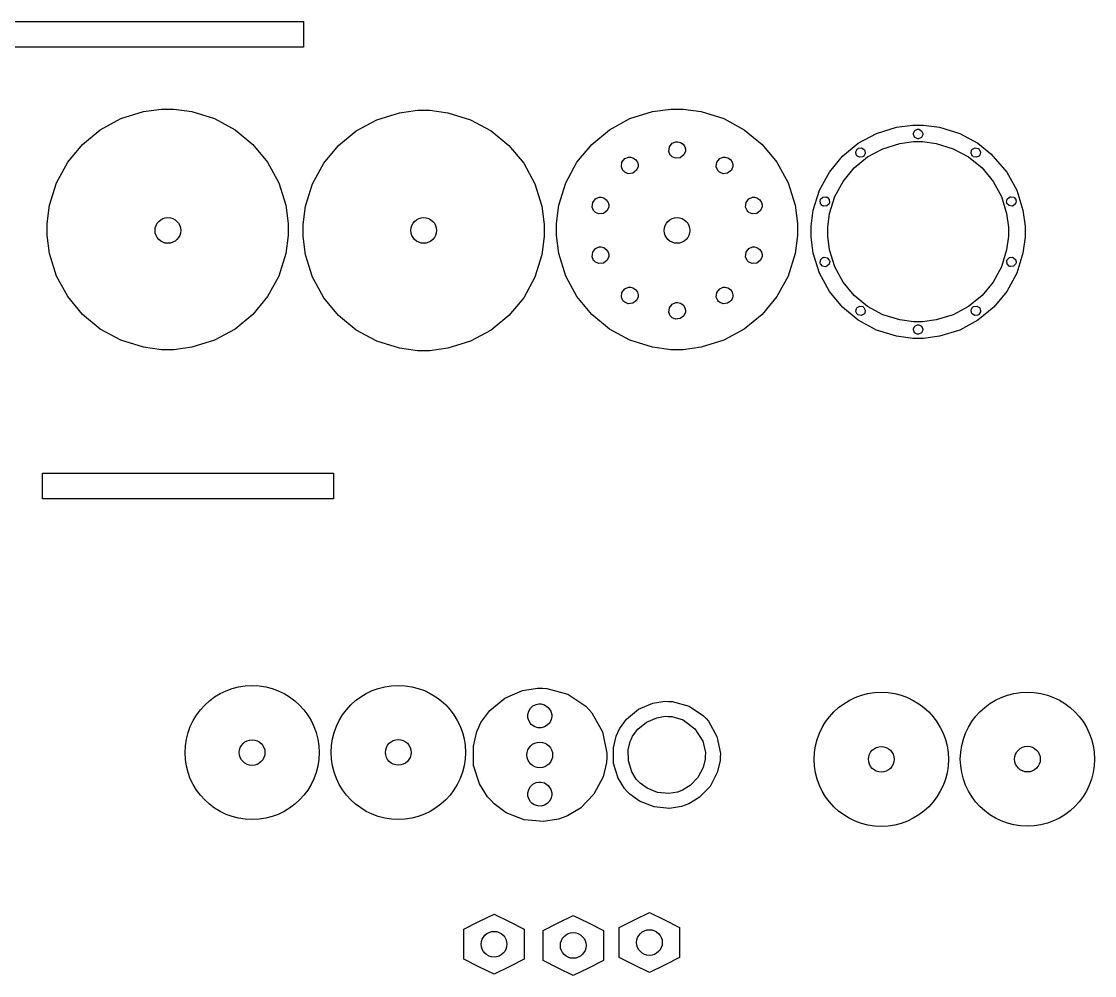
# Model space of a CAD drawing. Extents: x -158 to 1119, y 475 to 1777.
# Drawn here: x 741.7 to 908.8, y 476.9 to 625.6 of the extents above; entities that cross this region are included whole.
import ezdxf

# ---------------------------------------------------------------- set-up
doc = ezdxf.new("R2010")
doc.units = 0
doc.header["$MEASUREMENT"] = 0

msp = doc.modelspace()

# ---------------------------------------------------------------- linework, layer by layer
at = {"linetype": 'Continuous'}
for points in [[(785.62, 625.58), (785.62, 621.58), (785.62, 621.58), (740.3, 621.58), (740.3, 621.58), (740.3, 625.58)], [(790.3, 555.18), (790.3, 551.18), (790.3, 551.18), (744.98, 551.18), (744.98, 551.18), (744.98, 555.18)]]:
    msp.add_lwpolyline(points, close=True, dxfattribs=at)
at = {"color": 0}
for points in [[(765.43, 611.9), (768.27, 611.52), (771.79, 610.43), (774.98, 608.7), (777.76, 606.41), (780.05, 603.64), (781.78, 600.45), (782.88, 596.94), (783.26, 594.11), (783.26, 593.16), (783.26, 592.22), (782.88, 589.39), (781.78, 585.87), (780.05, 582.69), (777.76, 579.91), (774.98, 577.63), (771.79, 575.9), (768.27, 574.81), (765.43, 574.42), (764.48, 574.42), (763.54, 574.42), (760.7, 574.81), (757.18, 575.9), (753.99, 577.63), (751.21, 579.91), (748.92, 582.69), (747.19, 585.87), (746.09, 589.39), (745.71, 592.22), (745.71, 593.16), (745.71, 594.11), (746.09, 596.94), (747.19, 600.45), (748.92, 603.64), (751.21, 606.41), (753.99, 608.7), (757.18, 610.43), (760.7, 611.52), (763.54, 611.9), (764.48, 611.9)], [(805.31, 611.74), (808.14, 611.36), (811.67, 610.27), (814.85, 608.54), (817.63, 606.25), (819.93, 603.48), (821.66, 600.29), (822.75, 596.78), (823.13, 593.94), (823.13, 593), (823.13, 592.06), (822.75, 589.23), (821.66, 585.71), (819.93, 582.53), (817.63, 579.75), (814.85, 577.46), (811.67, 575.74), (808.14, 574.64), (805.31, 574.26), (804.36, 574.26), (803.41, 574.26), (800.58, 574.64), (797.05, 575.74), (793.86, 577.46), (791.09, 579.75), (788.79, 582.53), (787.06, 585.71), (785.97, 589.23), (785.59, 592.06), (785.59, 593), (785.59, 593.94), (785.97, 596.78), (787.06, 600.29), (788.79, 603.48), (791.09, 606.25), (793.86, 608.54), (797.05, 610.27), (800.58, 611.36), (803.41, 611.74), (804.36, 611.74)], [(844.75, 611.9), (847.58, 611.52), (851.11, 610.43), (854.29, 608.7), (857.07, 606.41), (859.37, 603.64), (861.1, 600.45), (862.19, 596.94), (862.57, 594.11), (862.57, 593.16), (862.57, 592.22), (862.19, 589.39), (861.1, 585.87), (859.37, 582.69), (857.07, 579.91), (854.29, 577.63), (851.11, 575.9), (847.58, 574.81), (844.75, 574.42), (843.8, 574.42), (842.85, 574.42), (840.02, 574.81), (836.49, 575.9), (833.3, 577.63), (830.53, 579.91), (828.23, 582.69), (826.5, 585.87), (825.41, 589.39), (825.03, 592.22), (825.03, 593.16), (825.03, 594.11), (825.41, 596.94), (826.5, 600.45), (828.23, 603.64), (830.53, 606.41), (833.3, 608.7), (836.49, 610.43), (840.02, 611.52), (842.85, 611.9), (843.8, 611.9)], [(864.7, 591.97), (864.7, 592.81), (864.7, 593.65), (865.04, 596.16), (866.01, 599.28), (867.55, 602.11), (869.58, 604.57), (872.05, 606.6), (874.88, 608.14), (878.01, 609.1), (880.53, 609.44), (881.37, 609.44), (882.21, 609.44), (884.72, 609.1), (887.85, 608.14), (890.68, 606.6), (892.67, 604.97), (895.18, 602.11), (896.72, 599.28), (897.69, 596.16), (898.03, 593.65), (898.03, 592.81), (898.03, 591.97), (897.69, 589.46), (896.72, 586.34), (895.18, 583.51), (893.15, 581.05), (890.68, 579.02), (887.85, 577.49), (884.72, 576.52), (882.21, 576.18), (881.37, 576.18), (880.53, 576.18), (878.01, 576.52), (874.88, 577.49), (872.05, 579.02), (869.58, 581.05), (867.55, 583.51), (866.01, 586.34), (865.04, 589.46)], [(881.5, 608.79), (881.91, 608.55), (882.11, 608.13), (882.11, 608.02), (882.1, 607.92), (881.87, 607.51), (881.44, 607.31), (881.34, 607.31), (881.23, 607.32), (880.82, 607.55), (880.62, 607.98), (880.63, 608.08), (880.63, 608.18), (880.86, 608.59), (881.29, 608.79), (881.39, 608.79)], [(843.95, 606.84), (844.33, 606.73), (844.75, 606.45), (845.02, 606.04), (845.13, 605.66), (845.13, 605.53), (845.13, 605.35), (844.9, 604.78), (844.32, 604.33), (843.6, 604.25), (843.04, 604.48), (842.91, 604.61), (842.77, 604.74), (842.54, 605.31), (842.62, 606.03), (843.08, 606.6), (843.64, 606.84), (843.83, 606.84)], [(895.44, 593.52), (895.44, 592.81), (895.44, 592.1), (895.15, 589.98), (894.33, 587.35), (893.03, 584.96), (891.32, 582.88), (889.23, 581.17), (886.84, 579.87), (884.2, 579.05), (882.07, 578.77), (881.37, 578.77), (880.66, 578.77), (878.53, 579.05), (875.89, 579.87), (873.5, 581.17), (871.42, 582.88), (869.7, 584.96), (868.4, 587.35), (867.58, 589.98), (867.29, 592.1), (867.29, 592.81), (867.29, 593.52), (867.58, 595.64), (868.4, 598.28), (869.7, 600.66), (871.42, 602.74), (873.5, 604.46), (875.89, 605.75), (878.53, 606.57), (880.66, 606.86), (881.37, 606.86), (882.07, 606.86), (884.2, 606.57), (886.84, 605.75), (889.23, 604.46), (891.32, 602.74), (893.03, 600.66), (894.33, 598.28), (895.15, 595.64)], [(872.06, 605.81), (872.54, 605.87), (872.95, 605.64), (873.01, 605.55), (873.06, 605.47), (873.12, 605), (872.89, 604.58), (872.8, 604.53), (872.72, 604.47), (872.25, 604.42), (871.83, 604.64), (871.78, 604.73), (871.72, 604.81), (871.66, 605.28), (871.89, 605.7), (871.98, 605.75)], [(890.88, 605.66), (891.08, 605.23), (890.99, 604.76), (890.92, 604.68), (890.86, 604.6), (890.43, 604.41), (889.96, 604.5), (889.88, 604.56), (889.8, 604.62), (889.61, 605.05), (889.7, 605.52), (889.76, 605.6), (889.82, 605.68), (890.25, 605.88), (890.72, 605.79), (890.8, 605.72)], [(836.57, 604.44), (836.95, 604.34), (837.37, 604.06), (837.64, 603.65), (837.75, 603.27), (837.75, 603.14), (837.75, 602.95), (837.52, 602.39), (836.94, 601.94), (836.22, 601.85), (835.66, 602.09), (835.53, 602.22), (835.39, 602.35), (835.16, 602.91), (835.24, 603.64), (835.7, 604.21), (836.26, 604.44), (836.45, 604.44)], [(851.33, 604.44), (851.71, 604.34), (852.13, 604.06), (852.41, 603.65), (852.51, 603.27), (852.51, 603.14), (852.51, 602.95), (852.28, 602.39), (851.7, 601.94), (850.98, 601.85), (850.42, 602.09), (850.29, 602.22), (850.15, 602.35), (849.92, 602.91), (850, 603.64), (850.46, 604.21), (851.02, 604.44), (851.21, 604.44)], [(832.01, 598.17), (832.39, 598.07), (832.8, 597.79), (833.08, 597.38), (833.18, 597), (833.18, 596.87), (833.18, 596.69), (832.95, 596.12), (832.38, 595.67), (831.66, 595.59), (831.1, 595.82), (830.96, 595.95), (830.83, 596.09), (830.6, 596.65), (830.68, 597.37), (831.14, 597.94), (831.7, 598.17), (831.88, 598.17)], [(855.89, 598.17), (856.27, 598.07), (856.69, 597.79), (856.97, 597.38), (857.07, 597), (857.07, 596.87), (857.07, 596.69), (856.84, 596.12), (856.27, 595.67), (855.54, 595.59), (854.98, 595.82), (854.85, 595.95), (854.72, 596.09), (854.48, 596.65), (854.57, 597.37), (855.02, 597.94), (855.58, 598.17), (855.77, 598.17)], [(866.11, 597.68), (866.15, 597.77), (866.18, 597.87), (866.53, 598.19), (867, 598.25), (867.1, 598.21), (867.2, 598.18), (867.52, 597.83), (867.57, 597.36), (867.54, 597.26), (867.5, 597.17), (867.15, 596.85), (866.68, 596.79), (866.59, 596.83), (866.49, 596.86), (866.17, 597.21)], [(895.78, 598.26), (896.25, 598.17), (896.57, 597.82), (896.6, 597.72), (896.63, 597.62), (896.53, 597.16), (896.19, 596.84), (896.09, 596.81), (895.99, 596.78), (895.53, 596.88), (895.2, 597.22), (895.18, 597.32), (895.15, 597.42), (895.24, 597.88), (895.59, 598.21), (895.69, 598.23)], [(832.01, 590.43), (832.39, 590.33), (832.8, 590.05), (833.08, 589.63), (833.18, 589.25), (833.18, 589.13), (833.18, 588.94), (832.95, 588.38), (832.38, 587.92), (831.66, 587.84), (831.1, 588.07), (830.96, 588.21), (830.83, 588.34), (830.6, 588.9), (830.68, 589.63), (831.14, 590.2), (831.7, 590.43), (831.88, 590.43)], [(855.89, 590.43), (856.27, 590.33), (856.69, 590.05), (856.97, 589.63), (857.07, 589.25), (857.07, 589.13), (857.07, 588.94), (856.84, 588.38), (856.27, 587.92), (855.54, 587.84), (854.98, 588.07), (854.85, 588.21), (854.72, 588.34), (854.48, 588.9), (854.57, 589.63), (855.02, 590.2), (855.58, 590.43), (855.77, 590.43)], [(866.1, 588), (866.2, 588.46), (866.54, 588.79), (866.64, 588.81), (866.74, 588.84), (867.21, 588.75), (867.53, 588.4), (867.56, 588.3), (867.59, 588.2), (867.49, 587.74), (867.14, 587.42), (867.05, 587.39), (866.95, 587.36), (866.48, 587.46), (866.16, 587.8), (866.13, 587.9)], [(896.14, 588.8), (896.24, 588.76), (896.56, 588.41), (896.62, 587.94), (896.58, 587.85), (896.55, 587.75), (896.2, 587.43), (895.73, 587.37), (895.63, 587.41), (895.54, 587.44), (895.22, 587.79), (895.16, 588.26), (895.19, 588.36), (895.23, 588.45), (895.58, 588.77), (896.05, 588.83)], [(836.57, 584.16), (836.95, 584.06), (837.37, 583.78), (837.64, 583.37), (837.75, 582.99), (837.75, 582.86), (837.75, 582.67), (837.52, 582.11), (836.94, 581.66), (836.22, 581.58), (835.66, 581.81), (835.53, 581.94), (835.39, 582.07), (835.16, 582.63), (835.24, 583.36), (835.7, 583.93), (836.26, 584.16), (836.45, 584.16)], [(851.33, 584.16), (851.71, 584.06), (852.13, 583.78), (852.41, 583.37), (852.51, 582.99), (852.51, 582.86), (852.51, 582.67), (852.28, 582.11), (851.7, 581.66), (850.98, 581.58), (850.42, 581.81), (850.29, 581.94), (850.15, 582.07), (849.92, 582.63), (850, 583.36), (850.46, 583.93), (851.02, 584.16), (851.21, 584.16)], [(843.95, 581.77), (844.33, 581.67), (844.75, 581.39), (845.02, 580.97), (845.13, 580.59), (845.13, 580.47), (845.13, 580.28), (844.9, 579.72), (844.32, 579.26), (843.6, 579.18), (843.04, 579.41), (842.91, 579.55), (842.77, 579.68), (842.54, 580.24), (842.62, 580.97), (843.08, 581.54), (843.64, 581.77), (843.83, 581.77)], [(871.85, 579.96), (871.66, 580.39), (871.75, 580.86), (871.81, 580.94), (871.87, 581.02), (872.3, 581.22), (872.77, 581.13), (872.85, 581.06), (872.93, 581), (873.13, 580.57), (873.04, 580.1), (872.97, 580.02), (872.91, 579.94), (872.48, 579.75), (872.01, 579.84), (871.93, 579.9)], [(890.67, 579.81), (890.2, 579.76), (889.78, 579.99), (889.73, 580.07), (889.67, 580.16), (889.61, 580.63), (889.84, 581.04), (889.93, 581.1), (890.01, 581.15), (890.49, 581.21), (890.9, 580.98), (890.96, 580.89), (891.01, 580.81), (891.07, 580.34), (890.84, 579.92), (890.75, 579.87)], [(881.24, 576.84), (880.82, 577.07), (880.62, 577.5), (880.63, 577.6), (880.63, 577.7), (880.86, 578.11), (881.29, 578.31), (881.39, 578.31), (881.5, 578.3), (881.91, 578.07), (882.11, 577.64), (882.11, 577.54), (882.1, 577.44), (881.87, 577.03), (881.44, 576.83), (881.34, 576.83)], [(823.53, 521.64), (826.8, 520.72), (829.62, 518.84), (830.09, 518.33), (830.56, 517.83), (832.22, 514.87), (832.89, 511.55), (832.86, 510.86), (832.83, 510.1), (832.29, 507.83), (830.88, 505.15), (828.77, 502.98), (826.78, 501.76), (826.06, 501.5), (825.34, 501.23), (823.03, 500.87), (820.01, 501.14), (817.2, 502.26), (815.31, 503.63), (814.79, 504.19), (814.27, 504.75), (813.04, 506.74), (812.14, 509.62), (812.1, 512.65), (812.64, 514.92), (812.96, 515.61), (813.28, 516.3), (814.66, 518.19), (816.98, 520.13), (819.77, 521.32), (822.08, 521.69), (822.84, 521.66)], [(822.62, 519.23), (823.17, 519.09), (823.77, 518.68), (824.17, 518.09), (824.32, 517.54), (824.32, 517.36), (824.32, 517.21), (824.23, 516.77), (823.98, 516.28), (823.61, 515.89), (823.16, 515.63), (822.65, 515.49), (822.11, 515.51), (821.59, 515.68), (821.22, 515.93), (821.11, 516.03), (821.01, 516.14), (820.76, 516.51), (820.59, 517.03), (820.57, 517.56), (820.71, 518.07), (820.97, 518.53), (821.36, 518.9), (821.85, 519.14), (822.29, 519.23), (822.44, 519.23)], [(845.68, 518.85), (847.95, 517.34), (848.33, 516.93), (848.7, 516.53), (850.03, 514.16), (850.57, 511.5), (850.55, 510.94), (850.52, 510.33), (850.09, 508.51), (848.96, 506.36), (847.26, 504.63), (845.67, 503.65), (845.09, 503.44), (844.52, 503.22), (842.66, 502.93), (840.25, 503.15), (837.99, 504.05), (836.47, 505.14), (836.06, 505.59), (835.64, 506.04), (834.66, 507.64), (833.93, 509.95), (833.9, 512.37), (834.34, 514.2), (834.6, 514.75), (834.85, 515.31), (835.95, 516.82), (837.82, 518.38), (840.05, 519.33), (841.9, 519.63), (842.51, 519.6), (843.07, 519.58)], [(843.01, 517.25), (844.75, 516.71), (846.61, 515.35), (847.82, 513.39), (848.23, 511.62), (848.21, 511.03), (848.19, 510.59), (847.87, 509.28), (847.07, 507.74), (845.84, 506.49), (844.69, 505.78), (844.28, 505.63), (843.87, 505.47), (842.53, 505.26), (840.79, 505.42), (839.17, 506.07), (838.07, 506.86), (837.77, 507.18), (837.47, 507.5), (836.77, 508.65), (836.25, 510.32), (836.22, 512.06), (836.54, 513.37), (836.72, 513.77), (836.9, 514.18), (837.7, 515.27), (839.04, 516.39), (840.65, 517.07), (841.98, 517.29), (842.42, 517.27)], [(822.62, 507.04), (823.17, 506.89), (823.77, 506.49), (824.17, 505.89), (824.32, 505.35), (824.32, 505.16), (824.32, 505.02), (824.23, 504.58), (823.98, 504.09), (823.61, 503.7), (823.16, 503.43), (822.65, 503.3), (822.11, 503.31), (821.59, 503.49), (821.22, 503.74), (821.11, 503.84), (821.01, 503.94), (820.76, 504.31), (820.59, 504.84), (820.57, 505.37), (820.71, 505.88), (820.97, 506.34), (821.36, 506.71), (821.86, 506.95), (822.29, 507.04), (822.44, 507.04)], [(817.67, 485.28), (820.02, 484.1), (820.02, 479.42), (817.67, 478.25), (815.32, 477.07), (812.97, 478.25), (810.63, 479.42), (810.63, 484.1), (812.97, 485.28), (815.32, 486.45)], [(841.87, 485.54), (844.22, 484.36), (844.22, 479.68), (841.87, 478.5), (839.52, 477.33), (837.17, 478.5), (834.82, 479.68), (834.82, 484.36), (837.17, 485.54), (839.52, 486.71)], [(830.01, 485.09), (832.36, 483.91), (832.36, 479.23), (830.01, 478.05), (827.66, 476.88), (825.31, 478.05), (822.96, 479.23), (822.96, 483.91), (825.31, 485.09), (827.66, 486.26)]]:
    msp.add_lwpolyline(points, close=True, dxfattribs=at)
at = {"linetype": 'Continuous'}
for centre, radius in [((764.51, 593), 2), ((804.36, 593), 2), ((843.82, 593), 2), ((777.64, 511.63), 10.45), ((800.4, 511.66), 10.45), ((875.63, 510.58), 10.45), ((898.39, 510.61), 10.45), ((777.64, 511.63), 2), ((800.4, 511.66), 2), ((822.44, 511.26), 2), ((875.63, 510.58), 2), ((898.39, 510.61), 2), ((815.32, 481.76), 2), ((827.65, 481.57), 2), ((839.52, 482.02), 2)]:
    msp.add_circle(centre, radius, dxfattribs=at)

doc.saveas('drawing.dxf')
